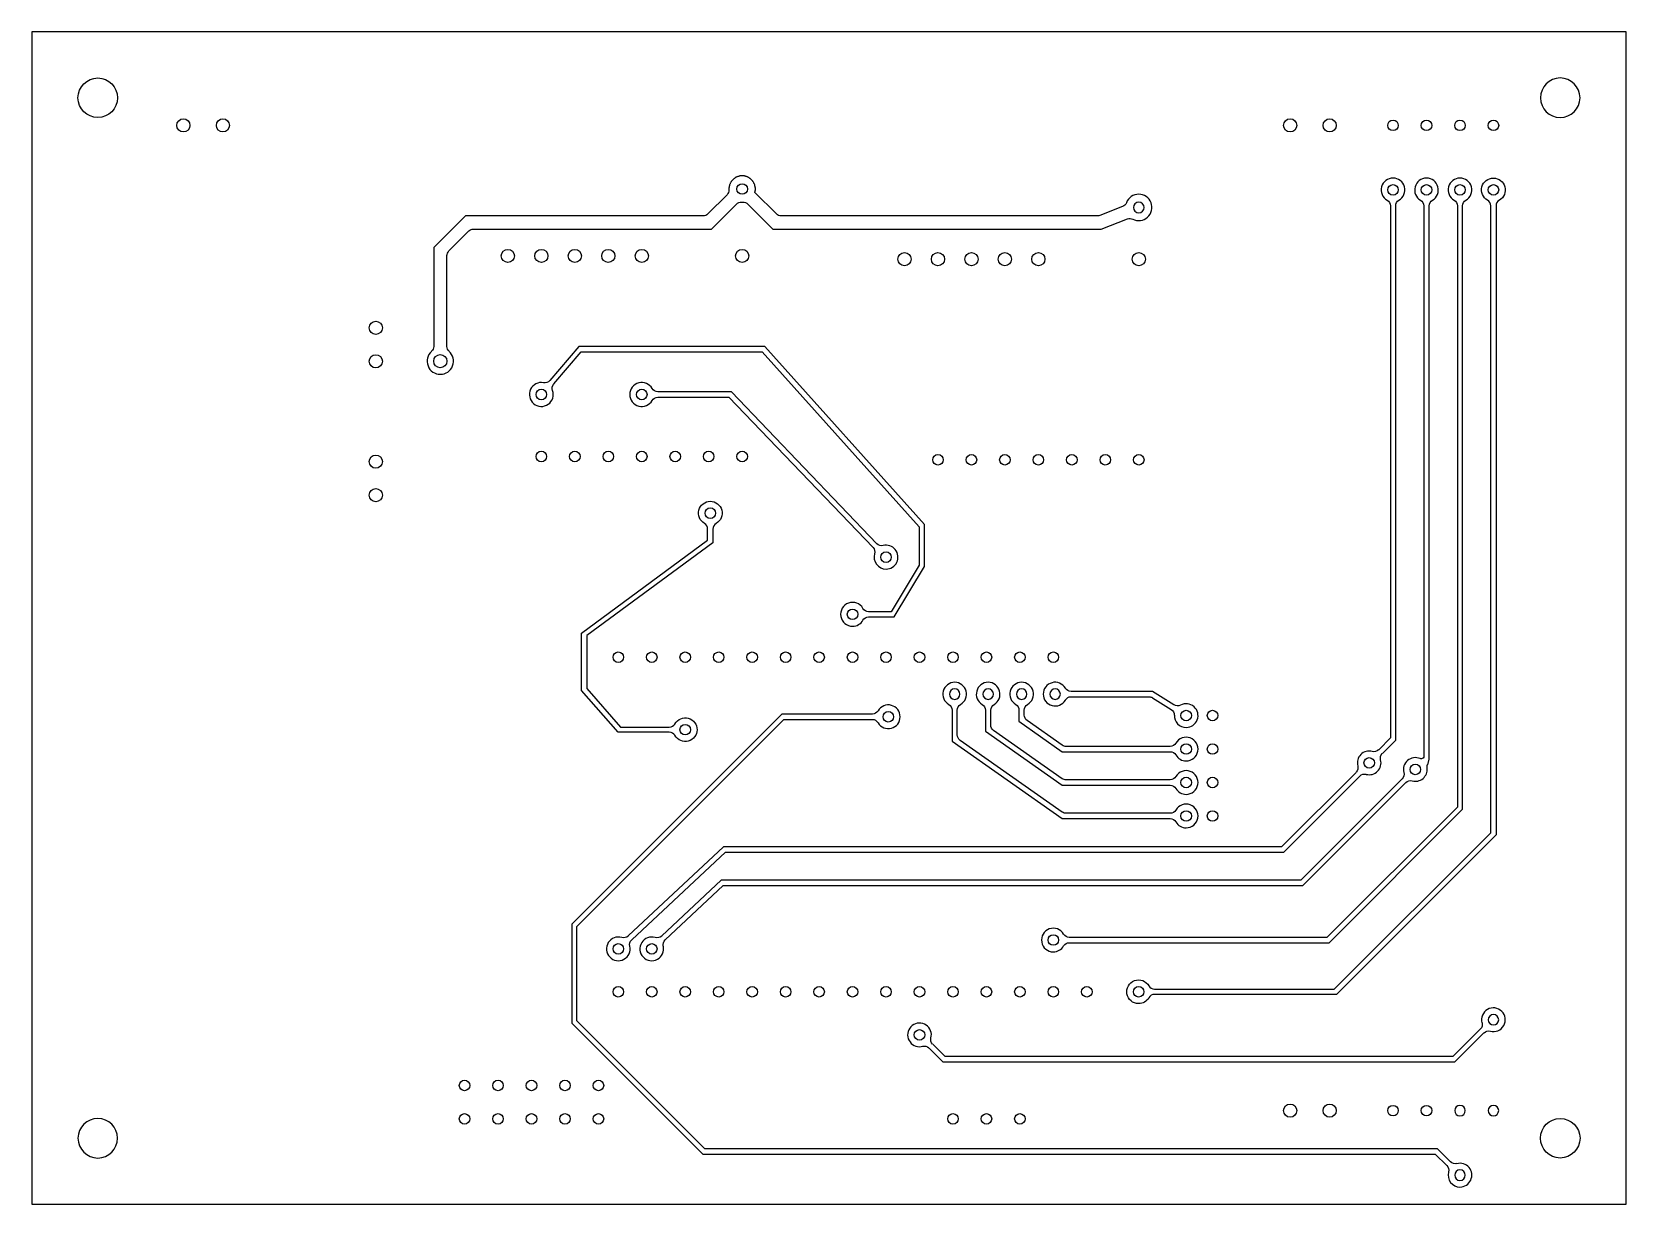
# Model space of a CAD drawing. Extents: x -23 to 624, y -213 to -124.
# Drawn here: x 109 to 230, y -213 to -124 of the extents above; entities that cross this region are included whole.
import ezdxf

# ---------------------------------------------------------------- set-up
doc = ezdxf.new("R2010")
doc.units = 0
for name, color, linetype in [('BOTTOMLAYER$HOLES', 7, 'CONTINUOUS'), ('BOTTOMLAYER$TRACES', 5, 'CONTINUOUS'), ('DEFAULT', 7, 'CONTINUOUS')]:
    doc.layers.add(name, color=color, linetype=linetype)

msp = doc.modelspace()

# ---------------------------------------------------------------- linework, layer by layer
at = {"layer": 'BOTTOMLAYER$HOLES'}
for centre, radius in [((120.5, -131.1), 0.5), ((123.5, -131.1), 0.5), ((204.5, -131.1), 0.5), ((207.5, -131.1), 0.5), ((212.31, -131.1), 0.4), ((214.85, -131.1), 0.4), ((217.39, -131.1), 0.4), ((219.93, -131.1), 0.4), ((162.91, -135.93), 0.4), ((212.31, -136), 0.4), ((214.85, -136), 0.4), ((217.39, -136), 0.4), ((219.93, -136), 0.4), ((145.13, -141.01), 0.5), ((147.67, -141.01), 0.5), ((150.21, -141.01), 0.5), ((152.75, -141.01), 0.5), ((155.29, -141.01), 0.5), ((162.91, -141.01), 0.5), ((175.23, -141.26), 0.5), ((177.77, -141.26), 0.5), ((180.31, -141.26), 0.5), ((182.85, -141.26), 0.5), ((185.39, -141.26), 0.5), ((193.01, -141.26), 0.5), ((135.1, -146.47), 0.5), ((135.1, -149.01), 0.5), ((140, -149), 0.5), ((147.67, -151.53), 0.4), ((155.29, -151.53), 0.4), ((147.67, -156.24), 0.4), ((150.21, -156.24), 0.4), ((152.75, -156.24), 0.4), ((155.29, -156.24), 0.4), ((157.83, -156.24), 0.4), ((160.37, -156.24), 0.4), ((162.91, -156.24), 0.4), ((135.1, -156.63), 0.5), ((177.77, -156.49), 0.4), ((180.31, -156.49), 0.4), ((182.85, -156.49), 0.4), ((185.39, -156.49), 0.4), ((187.93, -156.49), 0.4), ((190.47, -156.49), 0.4), ((193.01, -156.49), 0.4), ((135.1, -159.17), 0.5), ((160.49, -160.54), 0.4), ((173.83, -163.88), 0.4), ((171.29, -168.22), 0.4), ((153.51, -171.48), 0.4), ((156.05, -171.48), 0.4), ((158.59, -171.48), 0.4), ((161.13, -171.48), 0.4), ((163.67, -171.48), 0.4), ((166.21, -171.48), 0.4), ((168.75, -171.48), 0.4), ((171.29, -171.48), 0.4), ((173.83, -171.48), 0.4), ((176.37, -171.48), 0.4), ((178.91, -171.48), 0.4), ((181.45, -171.48), 0.4), ((183.99, -171.48), 0.4), ((186.53, -171.48), 0.4), ((158.59, -176.98), 0.4), ((174, -176), 0.4), ((196.61, -175.91), 0.4), ((198.61, -175.91), 0.4), ((196.61, -178.45), 0.4), ((198.61, -178.45), 0.4), ((210.5, -179.5), 0.4), ((214, -180), 0.4), ((196.61, -180.99), 0.4), ((198.61, -180.99), 0.4), ((196.61, -183.53), 0.4), ((198.61, -183.53), 0.4), ((153.51, -193.62), 0.4), ((156.05, -193.62), 0.4), ((186.53, -192.95), 0.4), ((153.51, -196.88), 0.4), ((156.05, -196.88), 0.4), ((158.59, -196.88), 0.4), ((161.13, -196.88), 0.4), ((163.67, -196.88), 0.4), ((166.21, -196.88), 0.4), ((168.75, -196.88), 0.4), ((171.29, -196.88), 0.4), ((173.83, -196.88), 0.4), ((176.37, -196.88), 0.4), ((178.91, -196.88), 0.4), ((181.45, -196.88), 0.4), ((183.99, -196.88), 0.4), ((186.53, -196.88), 0.4), ((189.07, -196.88), 0.4), ((193, -196.88), 0.4), ((176.37, -200.15), 0.4), ((141.84, -203.99), 0.4), ((144.38, -203.99), 0.4), ((146.92, -203.99), 0.4), ((149.46, -203.99), 0.4), ((152, -203.99), 0.4), ((204.5, -205.9), 0.5), ((207.5, -205.9), 0.5), ((212.31, -205.9), 0.4), ((214.85, -205.9), 0.4), ((141.84, -206.53), 0.4), ((144.38, -206.53), 0.4), ((146.92, -206.53), 0.4), ((149.46, -206.53), 0.4), ((152, -206.53), 0.4), ((178.91, -206.53), 0.4), ((181.45, -206.53), 0.4), ((183.99, -206.53), 0.4)]:
    msp.add_circle(centre, radius, dxfattribs=at)
at = {"layer": 'BOTTOMLAYER$HOLES', "extrusion": (0, 0, -1)}
for centre, radius in [((-193.01, -137.33), 0.405), ((-179.04, -174.28), 0.4), ((-181.58, -174.28), 0.4), ((-184.12, -174.28), 0.4), ((-186.66, -174.28), 0.4), ((-219.93, -199), 0.4), ((-217.39, -205.9), 0.4), ((-219.93, -205.9), 0.4), ((-217.39, -210.8), 0.4)]:
    msp.add_circle(centre, radius, dxfattribs=at)
at = {"layer": 'BOTTOMLAYER$TRACES'}
for p, q in [((162, -135.51), (161.99, -135.54)), ((162.01, -135.48), (162, -135.51)), ((162.03, -135.45), (162.01, -135.48)), ((162.05, -135.42), (162.03, -135.45)), ((162.07, -135.39), (162.05, -135.42)), ((162.08, -135.36), (162.07, -135.39)), ((162.1, -135.33), (162.08, -135.36)), ((162.13, -135.31), (162.1, -135.33)), ((162.15, -135.28), (162.13, -135.31)), ((162.17, -135.25), (162.15, -135.28)), ((162.19, -135.23), (162.17, -135.25)), ((162.22, -135.2), (162.19, -135.23)), ((162.24, -135.18), (162.22, -135.2)), ((162.27, -135.16), (162.24, -135.18)), ((162.3, -135.14), (162.27, -135.16)), ((162.33, -135.12), (162.3, -135.14)), ((162.35, -135.1), (162.33, -135.12)), ((162.38, -135.08), (162.35, -135.1)), ((162.41, -135.06), (162.38, -135.08)), ((162.44, -135.04), (162.41, -135.06)), ((162.47, -135.03), (162.44, -135.04)), ((162.51, -135.01), (162.47, -135.03)), ((162.54, -135), (162.51, -135.01)), ((162.57, -134.99), (162.54, -135)), ((162.6, -134.98), (162.57, -134.99)), ((162.64, -134.97), (162.6, -134.98)), ((162.67, -134.96), (162.64, -134.97)), ((162.7, -134.95), (162.67, -134.96)), ((162.74, -134.94), (162.7, -134.95)), ((162.77, -134.94), (162.74, -134.94)), ((162.8, -134.93), (162.77, -134.94)), ((162.84, -134.93), (162.8, -134.93)), ((162.87, -134.93), (162.84, -134.93)), ((162.91, -134.93), (162.87, -134.93)), ((162.94, -134.93), (162.91, -134.93)), ((162.98, -134.93), (162.94, -134.93)), ((163.01, -134.93), (162.98, -134.93)), ((163.05, -134.94), (163.01, -134.93)), ((163.08, -134.94), (163.05, -134.94)), ((163.11, -134.95), (163.08, -134.94)), ((163.15, -134.96), (163.11, -134.95)), ((163.18, -134.97), (163.15, -134.96)), ((163.21, -134.98), (163.18, -134.97)), ((163.25, -134.99), (163.21, -134.98)), ((163.28, -135), (163.25, -134.99)), ((163.31, -135.01), (163.28, -135)), ((163.34, -135.03), (163.31, -135.01)), ((163.37, -135.04), (163.34, -135.03)), ((163.4, -135.06), (163.37, -135.04)), ((163.43, -135.08), (163.4, -135.06)), ((163.46, -135.1), (163.43, -135.08)), ((163.49, -135.12), (163.46, -135.1)), ((163.52, -135.14), (163.49, -135.12)), ((163.55, -135.16), (163.52, -135.14)), ((163.57, -135.18), (163.55, -135.16)), ((163.6, -135.2), (163.57, -135.18)), ((163.62, -135.23), (163.6, -135.2)), ((163.65, -135.25), (163.62, -135.23)), ((163.67, -135.28), (163.65, -135.25)), ((163.69, -135.31), (163.67, -135.28)), ((163.71, -135.33), (163.69, -135.31)), ((163.73, -135.36), (163.71, -135.33)), ((163.75, -135.39), (163.73, -135.36)), ((163.77, -135.42), (163.75, -135.39)), ((163.79, -135.45), (163.77, -135.42)), ((163.8, -135.48), (163.79, -135.45)), ((163.82, -135.51), (163.8, -135.48)), ((163.83, -135.54), (163.82, -135.51)), ((161.76, -136.36), (160.31, -137.82)), ((161.92, -135.81), (161.91, -135.85)), ((161.91, -135.85), (161.91, -135.88)), ((161.91, -135.88), (161.91, -135.91)), ((161.91, -135.91), (161.91, -135.95)), ((161.91, -135.95), (161.91, -135.98)), ((161.93, -135.74), (161.92, -135.78)), ((161.92, -135.78), (161.92, -135.81)), ((161.94, -135.68), (161.93, -135.71)), ((161.93, -135.71), (161.93, -135.74)), ((161.95, -135.64), (161.94, -135.68)), ((161.96, -135.61), (161.95, -135.64)), ((161.97, -135.58), (161.96, -135.61)), ((161.99, -135.54), (161.97, -135.58)), ((163.84, -135.57), (163.83, -135.54)), ((163.86, -135.61), (163.84, -135.57)), ((163.87, -135.64), (163.86, -135.61)), ((163.88, -135.67), (163.87, -135.64)), ((163.88, -135.71), (163.88, -135.67)), ((163.89, -135.74), (163.88, -135.71)), ((163.88, -136.15), (163.89, -136.12)), ((163.88, -136.19), (163.88, -136.15)), ((165.51, -137.82), (163.88, -136.19)), ((163.9, -135.78), (163.89, -135.74)), ((163.89, -136.12), (163.9, -136.09)), ((163.9, -135.81), (163.9, -135.78)), ((163.91, -135.84), (163.9, -135.81)), ((163.9, -136.05), (163.91, -136.02)), ((163.9, -136.09), (163.9, -136.05)), ((163.91, -135.88), (163.91, -135.84)), ((163.91, -135.91), (163.91, -135.88)), ((163.91, -135.95), (163.91, -135.91)), ((163.91, -135.98), (163.91, -135.95)), ((163.91, -136.02), (163.91, -135.98)), ((160.58, -138.97), (162.47, -137.07)), ((163.35, -137.07), (165.24, -138.97)), ((191.78, -137.27), (190.06, -137.93)), ((212.11, -137.21), (212.11, -177.61)), ((212.51, -177.77), (212.51, -137.21)), ((214.65, -137.21), (214.65, -178.99)), ((215.05, -179.23), (215.05, -137.21)), ((217.19, -137.21), (217.19, -182.86)), ((217.59, -183.02), (217.59, -137.21)), ((219.73, -184.8), (219.73, -137.21)), ((220.13, -137.21), (220.13, -184.97)), ((141.9, -137.97), (139.5, -140.36)), ((140.65, -140.63), (142.16, -139.11)), ((159.95, -137.97), (141.9, -137.97)), ((142.52, -138.97), (160.58, -138.97)), ((165.24, -138.97), (190.16, -138.97)), ((189.88, -137.97), (165.86, -137.97)), ((190.16, -138.97), (192.15, -138.2)), ((139.5, -140.36), (139.5, -147.88)), ((140.5, -147.88), (140.5, -140.99)), ((150.52, -147.89), (148.31, -150.47)), ((148.61, -150.73), (150.7, -148.29)), ((164.62, -147.89), (150.52, -147.89)), ((150.7, -148.29), (164.44, -148.29)), ((164.44, -148.29), (176.35, -161.57)), ((176.75, -161.41), (164.62, -147.89)), ((162.09, -151.33), (156.51, -151.33)), ((156.51, -151.73), (161.91, -151.73)), ((161.91, -151.73), (172.84, -163.14)), ((173.13, -162.86), (162.09, -151.33)), ((160.29, -162.6), (160.29, -161.75)), ((160.69, -161.75), (160.69, -162.8)), ((176.35, -161.57), (176.35, -164.49)), ((176.75, -164.6), (176.75, -161.41)), ((150.71, -169.64), (160.29, -162.6)), ((160.69, -162.8), (151.11, -169.84)), ((176.35, -164.49), (174.21, -168.02)), ((174.44, -168.42), (176.75, -164.6)), ((174.21, -168.02), (172.51, -168.02)), ((172.51, -168.42), (174.44, -168.42)), ((150.71, -174), (150.71, -169.64)), ((151.11, -169.84), (151.11, -173.85)), ((153.5, -177.18), (150.71, -174)), ((151.11, -173.85), (153.68, -176.78)), ((194.06, -174.08), (187.87, -174.08)), ((195.68, -175.1), (194.06, -174.08)), ((187.87, -174.48), (193.8, -174.48)), ((194.06, -174.56), (195.47, -175.44)), ((165.92, -175.8), (149.97, -191.75)), ((150.37, -191.91), (166.08, -176.2)), ((172.79, -175.8), (165.92, -175.8)), ((166.08, -176.2), (172.79, -176.2)), ((178.84, -175.49), (178.84, -177.85)), ((179.24, -177.38), (179.24, -175.49)), ((181.38, -175.49), (181.38, -177.09)), ((181.78, -176.63), (181.78, -175.49)), ((183.92, -175.49), (183.92, -176.34)), ((183.92, -176.34), (187.2, -178.65)), ((184.32, -175.87), (184.32, -175.49)), ((187.2, -178.16), (184.53, -176.28)), ((157.38, -177.18), (153.5, -177.18)), ((153.68, -176.78), (157.38, -176.78)), ((178.84, -177.85), (187.2, -183.73)), ((187.2, -183.24), (179.45, -177.79)), ((181.38, -177.09), (187.2, -181.19)), ((187.2, -180.7), (181.99, -177.03)), ((212.11, -177.61), (211.22, -178.5)), ((211.5, -178.78), (212.51, -177.77)), ((187.2, -178.65), (195.39, -178.65)), ((195.39, -178.25), (187.49, -178.25)), ((209.5, -180.22), (203.85, -185.87)), ((214.59, -179.13), (214.58, -179.13)), ((214.94, -179.64), (215.05, -179.23)), ((187.2, -181.19), (195.39, -181.19)), ((195.39, -180.79), (187.49, -180.79)), ((204.01, -186.27), (209.78, -180.5)), ((213, -180.72), (205.31, -188.41)), ((205.47, -188.81), (213.28, -181)), ((187.2, -183.73), (195.39, -183.73)), ((195.39, -183.33), (187.49, -183.33)), ((217.19, -182.86), (207.29, -192.75)), ((207.46, -193.15), (217.59, -183.02)), ((207.85, -196.68), (219.73, -184.8)), ((220.13, -184.97), (208.01, -197.08)), ((161.49, -185.87), (154.26, -192.64)), ((154.53, -192.94), (161.65, -186.27)), ((203.85, -185.87), (161.49, -185.87)), ((161.65, -186.27), (204.01, -186.27)), ((161.32, -188.41), (156.8, -192.64)), ((205.31, -188.41), (161.32, -188.41)), ((157.07, -192.94), (161.48, -188.81)), ((161.48, -188.81), (205.47, -188.81)), ((149.97, -191.75), (149.97, -199.25)), ((150.37, -199.09), (150.37, -191.91)), ((207.29, -192.75), (187.74, -192.75)), ((187.74, -193.15), (207.46, -193.15)), ((194.21, -196.68), (207.85, -196.68)), ((208.01, -197.08), (194.21, -197.08)), ((149.97, -199.25), (159.92, -209.2)), ((160.08, -208.8), (150.37, -199.09)), ((218.93, -199.72), (216.85, -201.8)), ((217.01, -202.2), (219.21, -200)), ((177.09, -201.15), (178.14, -202.2)), ((178.31, -201.8), (177.37, -200.86)), ((216.85, -201.8), (178.31, -201.8)), ((178.14, -202.2), (217.01, -202.2)), ((159.92, -209.2), (215.51, -209.2)), ((215.68, -208.8), (160.08, -208.8)), ((215.51, -209.2), (216.39, -210.08)), ((216.67, -209.8), (215.68, -208.8))]:
    msp.add_line(p, q, dxfattribs=at)
for centre, radius, start, end in [((212.31, -136), 0.9, 300, 240), ((214.85, -136), 0.899, 299.9176, 240.1286), ((217.39, -136), 0.9, 300, 240), ((193.01, -137.33), 1, 242.9729, 159.3522), ((162.91, -135.93), 1, 266.8103, 270), ((162.91, -135.93), 1, 270, 273.1974), ((219.23, -137.21), 0.5, 0, 60), ((220.63, -137.21), 0.5, 120, 180), ((140, -149), 1, 131.8103, 48.1897), ((147.67, -151.53), 0.907, 79.2887, 19.6176), ((155.29, -151.53), 0.907, 29.8356, 330.1644), ((159.79, -161.75), 0.5, 0, 60), ((161.19, -161.75), 0.5, 120, 180), ((173.83, -163.88), 0.907, 270, 103.9316), ((173.83, -163.88), 0.907, 163.6027, 270), ((171.29, -168.22), 0.907, 29.8356, 270), ((171.29, -168.22), 0.907, 270, 330.1644), ((179.04, -174.28), 0.9, 300, 240), ((181.58, -174.28), 0.9, 300, 240), ((184.12, -174.28), 0.9, 300, 240), ((186.66, -174.28), 0.9, 30, 330), ((174, -176), 0.9, 210, 150), ((196.61, -175.91), 0.9, 270, 118.0141), ((157.38, -176.28), 0.5, 270, 330), ((196.61, -175.91), 0.9, 178.0141, 270), ((157.38, -177.68), 0.5, 30, 90), ((196.61, -178.45), 0.9, 270, 150), ((196.61, -178.45), 0.9, 210, 270), ((210.5, -179.5), 0.9, 75, 195), ((196.61, -180.99), 0.9, 270, 150), ((210.5, -179.5), 0.9, 255, 15), ((214, -180), 0.901, 66.4338, 194.9784), ((214, -180), 0.9, 255, 6.4655), ((196.61, -180.99), 0.9, 210, 270), ((196.61, -183.53), 0.9, 270, 150), ((196.61, -183.53), 0.9, 210, 270), ((186.53, -192.95), 0.9, 30, 270), ((153.51, -193.62), 0.9, 73.1249, 13.1249), ((156.05, -193.62), 0.9, 73.1249, 13.1249), ((186.53, -192.95), 0.9, 270, 330), ((194.21, -196.18), 0.5, 210, 270), ((194.21, -197.58), 0.5, 90, 150), ((219.93, -199), 0.9, 255, 195), ((176.37, -200.15), 0.9, 345, 270), ((176.37, -200.15), 0.9, 270, 285), ((217.39, -210.8), 0.9, 270, 105), ((217.39, -210.8), 0.9, 165, 270)]:
    msp.add_arc(centre, radius, start, end, dxfattribs=at)
at = {"layer": 'BOTTOMLAYER$TRACES', "extrusion": (0, 0, -1)}
for centre, radius, start, end in [((-219.93, -136), 0.9, 300, 240), ((-161.41, -136.01), 0.5, 176.8103, 225), ((-159.95, -137.47), 0.5, 225, 270), ((-162.83, -137.43), 0.5, 45, 93.1897), ((-162.99, -137.43), 0.5, 86.8026, 134.9923), ((-165.86, -137.47), 0.5, 270, 314.9923), ((-189.88, -137.47), 0.5, 248.8375, 270), ((-191.6, -136.8), 0.5, 200.6478, 248.8375), ((-211.61, -137.21), 0.5, 120, 180), ((-213.01, -137.21), 0.5, 0, 60), ((-214.15, -137.21), 0.5, 120, 180), ((-215.55, -137.21), 0.5, 0, 59.5471), ((-216.69, -137.21), 0.5, 120, 180), ((-218.09, -137.21), 0.5, 360, 60), ((-142.52, -139.47), 0.5, 45.0001, 90), ((-192.33, -138.67), 0.5, 68.8375, 117.0271), ((-141, -140.99), 0.5, 0, 45.0001), ((-139, -147.88), 0.5, 180, 228.1897), ((-141, -147.88), 0.5, 311.8103, 0), ((-147.93, -150.15), 0.5, 220.5469, 280.7113), ((-148.99, -151.06), 0.5, 340.3824, 40.5469), ((-156.51, -150.83), 0.5, 270, 330.1644), ((-156.51, -152.23), 0.5, 29.8356, 90), ((-160.49, -160.54), 0.9, 300, 240), ((-172.48, -163.49), 0.5, 136.2328, 196.3973), ((-173.49, -162.52), 0.5, 256.0684, 316.2328), ((-172.51, -167.52), 0.5, 270, 330.1644), ((-172.51, -168.92), 0.5, 29.8356, 90), ((-187.87, -173.58), 0.5, 270, 330), ((-178.34, -175.49), 0.5, 120, 180), ((-179.74, -175.49), 0.5, 0, 60), ((-180.88, -175.49), 0.5, 120, 180), ((-182.28, -175.49), 0.5, 0, 60), ((-183.42, -175.49), 0.5, 120, 180), ((-184.82, -175.49), 0.5, 360, 60), ((-187.87, -174.98), 0.5, 30, 90), ((-193.8, -174.98), 0.5, 90, 121.9859), ((-195.21, -175.86), 0.5, 121.9859, 181.9859), ((-195.95, -174.67), 0.5, 241.9859, 301.9859), ((-158.59, -176.98), 0.9, 30, 330), ((-172.79, -175.3), 0.5, 210, 270), ((-172.79, -176.7), 0.5, 90, 150), ((-182.28, -176.63), 0.5, 305.1335, 0), ((-184.82, -175.87), 0.5, 305.1335, 360), ((-179.74, -177.38), 0.5, 305.1335, 360), ((-187.49, -177.75), 0.5, 270, 305.1335), ((-195.39, -177.75), 0.5, 210, 270), ((-195.39, -179.15), 0.5, 90, 150), ((-210.86, -178.15), 0.5, 225, 285), ((-211.85, -179.14), 0.5, 345, 45), ((-214.45, -178.99), 0.2, 180, 225), ((-209.15, -179.86), 0.5, 165, 225), ((-212.65, -180.36), 0.5, 165, 225), ((-214.44, -178.99), 0.2, 225, 294.0586), ((-215.39, -179.84), 0.5, 353.5345, 24.208), ((-187.49, -180.29), 0.5, 270, 305.1335), ((-195.39, -180.29), 0.5, 210, 270), ((-195.39, -181.69), 0.5, 90, 150), ((-210.14, -180.85), 0.5, 45, 105), ((-213.64, -181.35), 0.5, 45, 105), ((-187.49, -182.83), 0.5, 270, 305.1335), ((-195.39, -182.83), 0.5, 210, 270), ((-195.39, -184.23), 0.5, 90, 150), ((-153.92, -192.28), 0.5, 226.8751, 286.8751), ((-154.87, -193.3), 0.5, 346.8751, 46.8751), ((-156.46, -192.28), 0.5, 226.8751, 286.8751), ((-157.41, -193.3), 0.499, 346.8037, 46.9465), ((-187.74, -192.25), 0.5, 270, 330), ((-187.74, -193.65), 0.5, 30, 90), ((-193, -196.88), 0.9, 270, 150), ((-193, -196.88), 0.9, 210, 270), ((-218.58, -199.36), 0.5, 165, 225), ((-177.72, -200.51), 0.5, 315, 15), ((-219.57, -200.35), 0.5, 45, 105), ((-176.73, -201.5), 0.5, 75, 135), ((-216.04, -210.43), 0.5, 135, 195), ((-217.03, -209.44), 0.5, 255, 315)]:
    msp.add_arc(centre, radius, start, end, dxfattribs=at)
at = {"layer": 'DEFAULT'}
for p, q in [((109, -124), (109, -213)), ((230, -124), (109, -124)), ((230, -213), (230, -124)), ((109, -213), (230, -213))]:
    msp.add_line(p, q, dxfattribs=at)
for centre in [(114, -129), (225, -208)]:
    msp.add_circle(centre, 1.5, dxfattribs=at)
at = {"layer": 'DEFAULT', "extrusion": (0, 0, -1)}
for centre in [(-225, -129), (-114, -208)]:
    msp.add_circle(centre, 1.5, dxfattribs=at)

doc.saveas('drawing.dxf')
